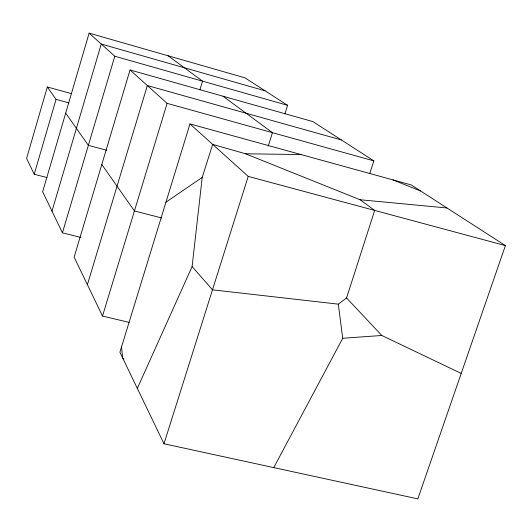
<?xml version="1.0" encoding="UTF-8"?>
<svg xmlns="http://www.w3.org/2000/svg" width="532" height="532" viewBox="0 0 532 532"><rect width="100%" height="100%" fill="white"/><g stroke="black" fill="none" stroke-linecap="round" stroke-linejoin="round"><path stroke-width="0.8" d="M192.105 266.565L202.207 177.395L212.674 144.378L245.498 153.775L360.091 199.753L374.668 210.419L346.565 297.96L338.332 304.151L212.487 289.827L192.105 266.565L137.329 388.393M71.155 93.539L47.328 86.982L26.6 158.403L34.228 174.25L47.055 177.575M34.228 174.25L56.053 99.398L47.328 86.982M284.859 114.001L287.613 105.323L244.886 77.805L89.137 33.124L42.653 191.746L62.424 232.817L80.937 237.452M51.996 211.151L101.246 44.036L265.089 90.819M62.424 232.817L114.792 56.232L89.137 33.124M369.76 173.472L373.89 160.897L312.869 121.595L130.041 69.965L74.141 257.149L102.503 316.068L129.15 322.392M87.394 284.673L147.337 85.539L341.404 139.969M102.503 316.068L167.115 103.354L130.041 69.965M199.886 89.835L202.552 81.163L168.099 55.774M189.964 123.929L119.906 352.204L163.989 443.774L417.839 498.876L505.4 245.598L411.203 184.93L189.964 123.929L248.218 176.398L505.4 245.598M163.989 443.774L248.218 176.398M268.201 146.12L272.457 132.668L222.968 96.206M273.761 467.601L342.721 338.272L338.332 304.151M165.937 202.193L202.207 177.395M342.721 338.272L381.79 335.479L461.211 373.417M245.498 153.775L301.059 154.559M360.091 199.753L446.993 207.979M161.622 217.947L134.436 210.951L101.805 164.508M106.786 150.29L88.359 145.369L65.695 113.117M56.053 99.398L68.801 102.882M167.115 103.354L373.89 160.897M114.792 56.232L287.613 105.323M392.949 179.896L420.646 191.008M123.943 358.967L122.659 357.93L121.522 346.937M346.565 297.96L381.79 335.479"/></g></svg>
